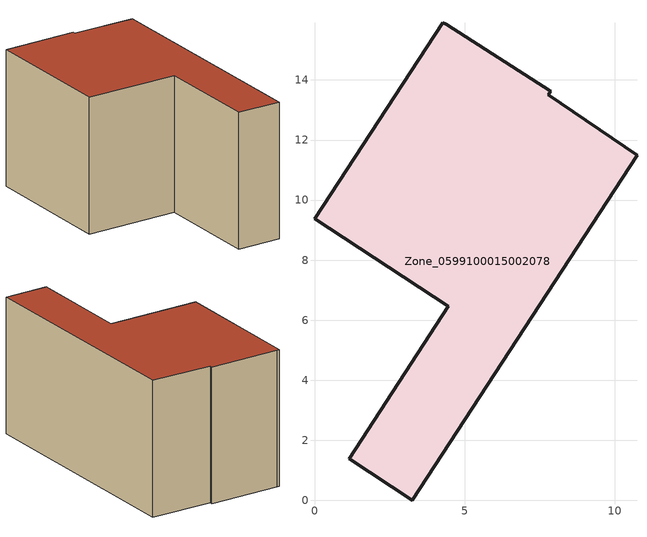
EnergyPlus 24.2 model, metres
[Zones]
Zone_0599100015002078
 floor ground (C_G): 4.27,15.91 4.39,15.85 7.87,13.63 7.79,13.51 10.74,11.49 3.26,0 1.15,1.39 4.46,6.46 0,9.37 z0.94
 wall outside (C_F): 7.79,13.51 7.87,13.63 4.39,15.85 4.27,15.91 0,9.37 4.46,6.46 1.15,1.39 3.26,0 10.74,11.49 7.79,13.51 z0.94:8.66
 roof outside (C_R): 3.26,0 10.74,11.49 7.79,13.51 7.87,13.63 4.39,15.85 4.27,15.91 0,9.37 4.46,6.46 1.15,1.39 z8.66
[BUILDING]
Pand.0599100015002078: North Axis=0; Terrain=City; Loads Convergence Tolerance Value=0.04; Temperature Convergence Tolerance Value=0.4; Solar Distribution=FullExterior; Maximum Number of Warmup Days=25; Minimum Number of Warmup Days=1
[Site:Location]
Rotterdam.The.Hague.AP_ZH_NLD Design_Conditions: Latitude=51.96; Longitude=4.45; Time Zone=1; Elevation=-4.5
[SITE:GROUNDTEMPERATURE:BUILDINGSURFACE]
18, 18, 18, 18, 18, 18, 18, 18, 18, 18, 18, 18
[MATERIAL] Thermal Absorptance=0.9; Solar Absorptance=0.7; Visible Absorptance=0.7
Name | Roughness | Thickness | Conductivity | Density | Specific Heat
G.TI.1965-1974 | MediumSmooth | 0.15 | 0.882353 | 540 | 1210
F.TI.1965-1974 | Rough | 0.3 | 0.697674 | 1920 | 840
R.TI.1965-1974 | MediumRough | 0.2 | 0.232558 | 1500 | 1000
[CONSTRUCTION]
C_G: G.TI.1965-1974
C_F: F.TI.1965-1974
C_R: R.TI.1965-1974
[ZONE]
Zone_0599100015002078: Type=1; Multiplier=1; Ceiling Height=Autocalculate; Volume=Autocalculate; Floor Area=autocalculate; Part of Total Floor Area=Yes
[ZONEINFILTRATION:DESIGNFLOWRATE]
Infil_Zone_0599100015002078: Zone or ZoneList or Space or SpaceList=Zone_0599100015002078; Schedule=AlwaysOn; Design Flow Rate Calculation Method=Flow/Area; Flow Rate per Floor Area=0.003; Constant Term Coefficient=1; Temperature Term Coefficient=0; Velocity Term Coefficient=0; Velocity Squared Term Coefficient=0
[HVACTEMPLATE:ZONE:IDEALLOADSAIRSYSTEM]
Zone_0599100015002078: Maximum Heating Supply Air Temperature=50; Minimum Cooling Supply Air Temperature=13; Maximum Heating Supply Air Humidity Ratio=0.0156; Minimum Cooling Supply Air Humidity Ratio=0.0077; Heating Limit=NoLimit; Cooling Limit=NoLimit; Dehumidification Control Type=ConstantSensibleHeatRatio; Cooling Sensible Heat Ratio=0.7; Dehumidification Setpoint=60; Humidification Control Type=None; Humidification Setpoint=30; Outdoor Air Method=None; Outdoor Air Flow Rate per Person=0.00944; Outdoor Air Flow Rate per Zone Floor Area=0; Outdoor Air Flow Rate per Zone=0; Demand Controlled Ventilation Type=None; Outdoor Air Economizer Type=NoEconomizer; Heat Recovery Type=None; Sensible Heat Recovery Effectiveness=0.7; Latent Heat Recovery Effectiveness=0.65
[ZONECONTROL:THERMOSTAT]
ThermostatControl_Zone_0599100015002078: Zone or ZoneList=Zone_0599100015002078; Control Type Schedule=DualSetpointControlType; Control 1=Thermostat_Zone_0599100015002078; Temperature Difference Between Cutout And Setpoint=0
[THERMOSTATSETPOINT:DUALSETPOINT]
Thermostat_Zone_0599100015002078: Heating Setpoint Temperature Schedule=HeatingSetpoint_Zone_0599100015002078; Cooling Setpoint Temperature Schedule=CoolingSetpoint_Zone_0599100015002078
[SCHEDULE:COMPACT]
HeatingSetpoint_Zone_0599100015002078: Through: 12/31, For: AllDays, Until: 24:00, 21
CoolingSetpoint_Zone_0599100015002078: Through: 12/31, For: AllDays, Until: 24:00, 24
DualSetpointControlType: Through: 12/31, For: AllDays, Until: 24:00, 4
AlwaysOn: Through: 12/31, For: AllDays, Until: 24:00, 1
